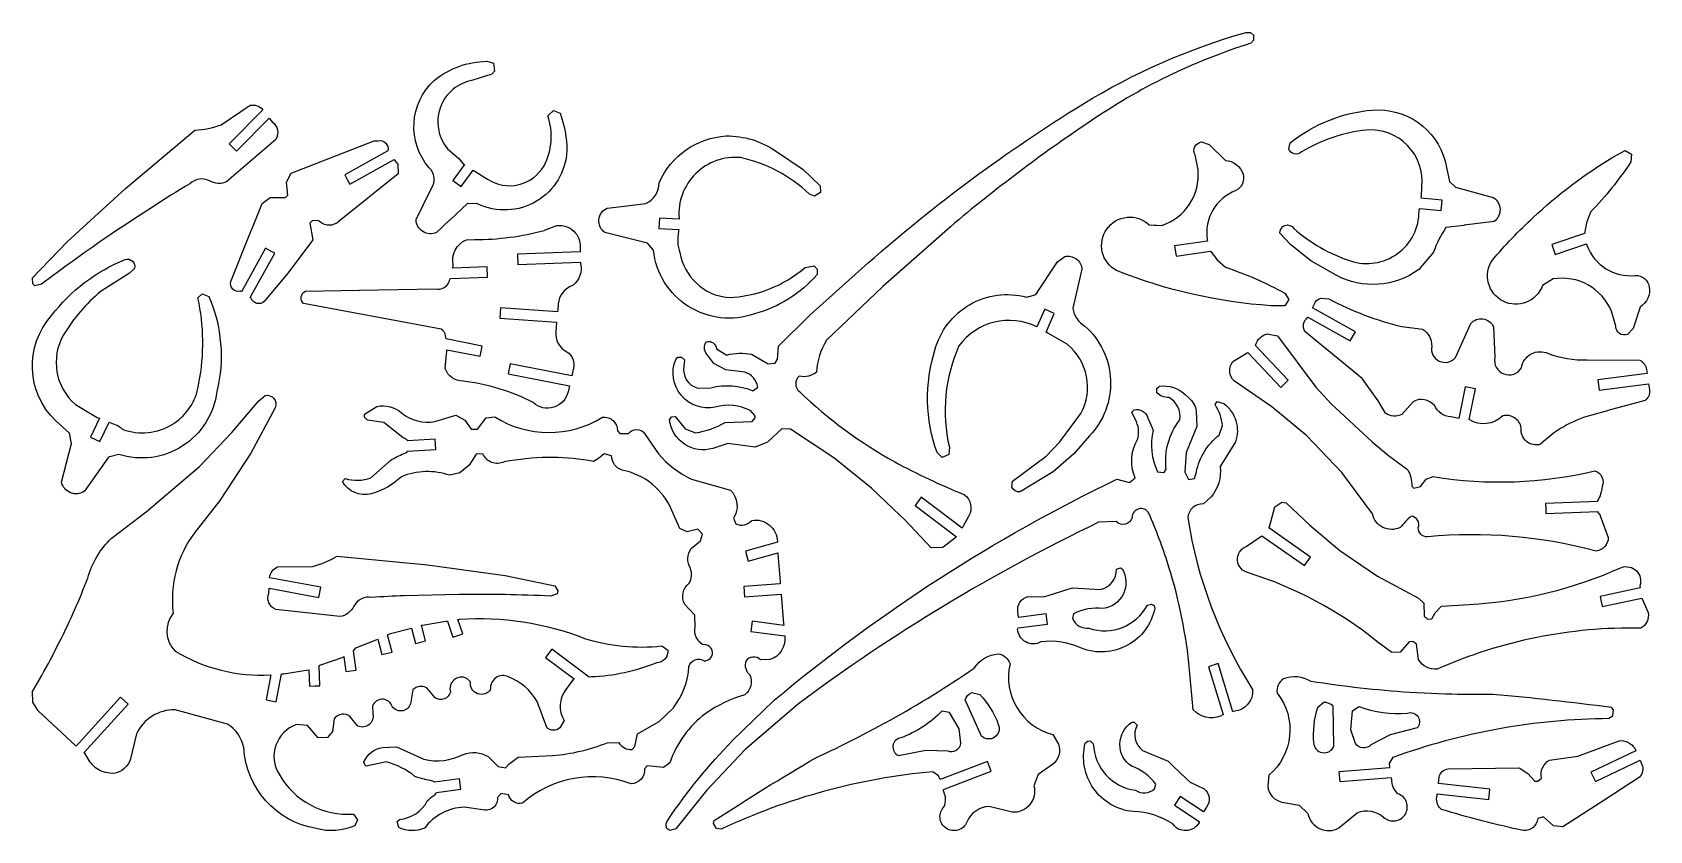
# Model space of a CAD drawing. Extents: x 0 to 477, y 0 to 236.
import ezdxf

# ---------------------------------------------------------------- set-up
doc = ezdxf.new("R2010")
doc.units = 0
doc.layers.add('DEFAULT_LAYER', color=1, linetype='CONTINUOUS')

msp = doc.modelspace()

# ---------------------------------------------------------------- linework, layer by layer
at = {"layer": 'DEFAULT_LAYER'}
for points in [[(254, 95.1), (247.63, 101.09), (236.56, 110.04), (223.77, 118.51), (221.17, 118.64), (216.98, 114.63), (213.35, 113.22), (205.32, 114.27), (200.83, 112.84, -0.223216), (192.45, 114.06, -0.223216), (188.04, 121.3), (188.67, 122.18), (189.74, 122.22), (192.66, 118.63), (195.72, 117.43, 0.09789), (204.49, 120.51), (212.47, 120.75), (213.3, 121.86), (213.28, 122.5), (211.94, 123.98, 0.197073), (201.54, 124.95, -0.276151), (191.49, 128.52, -0.276151), (189.88, 139.07), (190.5, 139.74), (191.58, 139.77), (192.47, 138.93), (192.32, 136.98, 0.395447), (196.4, 130.63), (200.28, 130.75, -0.160266), (212.62, 129.83), (214.1, 130.95, 0.276984), (210.29, 135.37), (204.66, 136.06), (201.14, 137.9), (199.12, 140.65, -0.382065), (199, 144.32, -0.227838), (200.94, 143.97, -0.227838), (201.88, 142.24), (204.96, 140.39, -0.11805), (212.29, 140.62), (217.13, 137.74), (219.28, 138.02), (219.9, 139.12), (220.21, 143.02), (229.44, 152.16), (246.68, 167.59, -0.042336), (310.04, 214.46, -0.068132), (358.21, 235.59), (359.5, 235.63), (360.39, 234.8), (360.44, 233.28), (359.6, 232.39, 0.07512), (311.93, 209.12, 0.028164), (270.97, 178.27), (250.99, 160.6), (234.41, 144.75, 0.125445), (231.46, 135.37, -0.236068), (226.32, 134.14, 0.226318), (225.3, 131.84, 0.226318), (226.45, 129.6, 0.065507), (254.52, 108.86, 0.027252), (275.12, 99.13, -0.373894), (276.4, 92.9), (274.76, 89.83), (274.42, 89.32), (262.38, 98.4), (260.54, 95.95), (272.72, 86.77), (272.7, 86.74), (272.28, 86.3), (268.69, 83.59), (265.24, 83.49), (257.64, 91.68), (254.21, 94.91), (254, 95.1)], [(123.24, 180.26), (119.27, 176.51, -0.247566), (115.25, 176.85, -0.247566), (113.26, 180.36), (117.83, 189.63, 0.369924), (117.13, 195.65, -0.404762), (118.6, 221.44, -0.169037), (134.13, 227.08), (136.1, 226.52), (136.42, 224.16), (135.6, 223.26), (130.05, 221.5, 0.267734), (120.45, 213.57, 0.267734), (122.51, 201.29), (125.87, 198.41), (127.02, 196.95), (127.58, 196.58), (124.09, 191.92), (126.54, 190.09), (130.15, 194.91), (134.35, 192.3, 0.206668), (143.55, 190.68, 0.206668), (151.04, 196.27, 0.207949), (152.12, 211.01), (153.78, 212.6), (155.76, 211.82, -0.084861), (157.76, 200.67, -0.25204), (148.8, 185.77, -0.25204), (131.43, 185.04), (128.4, 185.12), (123.31, 180.33), (123.24, 180.26)], [(21.13, 174.58, 0.010991), (2.7, 161.3), (0.77, 160.79), (0.1, 161.41), (0.03, 163.14), (10.4, 173.93), (27.49, 189.52), (47.98, 206.76, 0.076232), (55.69, 208.37), (64.32, 214.11, -0.274265), (68.07, 212.77), (58.05, 202.75), (60.22, 200.59), (69.92, 210.29), (70.78, 209.19, -0.407), (71.85, 204.05), (57.45, 191.58, -0.248377), (52.25, 191.81, 0.326785), (46.45, 190.93, 0.012559), (24.58, 176.93), (21.13, 174.58)], [(422.48, 178.65), (417.22, 177.99, 0.071915), (413.57, 170.74), (409.21, 165.62, -0.288656), (384.86, 163.94), (377.37, 168.22), (371.37, 172.99), (368.24, 176.34, -0.348144), (369.7, 178.66, -0.348144), (372.29, 177.77, 0.101967), (389.03, 168.18, 0.24276), (402.95, 170.33, 0.24276), (409.28, 182.91), (409.4, 183.65), (415.83, 183.01), (416.13, 186.06), (409.9, 186.68), (409.99, 187.25), (410.11, 190.07, 0.223222), (405.88, 202.27, 0.223222), (393.78, 206.8, 0.110215), (374.56, 200.32, -0.266563), (372.43, 199.73, -0.266563), (370.85, 201.27), (371.23, 203.01, -0.14882), (395.53, 212.69, -0.36093), (416.99, 197.64), (418.27, 191.64), (420.05, 189.97), (431.18, 186.89, -0.249376), (433.19, 183.39, -0.249376), (431.42, 179.77), (422.62, 178.67), (422.48, 178.65)], [(65.68, 179.7), (67.88, 185.12), (70.2, 186.93), (74.73, 186.88), (75.36, 187.55), (75.01, 191.42), (76.42, 194.07), (100.93, 203.57), (102.01, 203.61, -0.261912), (104.29, 202.97, -0.261912), (104.92, 200.69), (104.97, 200.62), (92.2, 193.53), (92.94, 192.18), (93.68, 190.86), (106.77, 198.12), (107.19, 197.53), (107.87, 196.69), (107.97, 193.88), (90.54, 179.87, -0.204447), (87.46, 178.69, -0.204447), (84.48, 180.09), (82.54, 180.02), (81.91, 179.35), (82.74, 174.41), (75.52, 164.65), (68.47, 156.19, -0.246109), (66.26, 155.64, -0.161824), (64.95, 156.46, -0.081056), (64.55, 157.14), (64.27, 157.32), (71.54, 170.42), (70.21, 171.16), (68.86, 171.91), (61.71, 159.01), (61.45, 159.19, -0.263447), (59.17, 159.82, -0.263447), (58.54, 162.11), (63.84, 175.17), (65.68, 179.7)], [(177, 184.6), (181.07, 185.08, 0.284947), (185.03, 191.22, -0.284061), (204.81, 205.05, -0.153851), (219.37, 200.63), (227.49, 195.19), (232.56, 190.34), (232.61, 188.4), (230.9, 187.28), (229.38, 187.89, 0.134708), (209.05, 198.67, 0.22118), (195.8, 193.94, 0.22118), (190.88, 180.77), (190.87, 180.46), (185.09, 180.75), (184.93, 177.69), (190.77, 177.4), (190.75, 176.88, 0.141196), (191.11, 170.62, 0.338999), (205.45, 157.34, 0.168702), (228.14, 166.27), (230.72, 166.76), (231.6, 165.7), (231.64, 164.19, -0.151321), (213.11, 152.54, -0.228873), (193.68, 154.73, -0.228873), (183.32, 171.31), (181.55, 173.43), (168.95, 176.6, -0.270532), (167.22, 180.38, -0.270532), (169.65, 183.74), (173.9, 184.24), (177, 184.6)], [(331.79, 178.72), (333.32, 178.63, 0.350473), (344.07, 195.02), (343.17, 199.51, -0.250171), (343.13, 201.92, -0.250171), (345.12, 203.3), (347.32, 202.56), (352.13, 197.85, -0.309363), (357.33, 193.82, -0.366308), (355.22, 188.94, 0.348644), (346.74, 174.41), (346.84, 174.03), (337.13, 172.59), (337.58, 169.56), (347.69, 171.07), (349.67, 168.52), (352.17, 166.28, -0.045835), (369.69, 158.62), (370.88, 156.74), (369.68, 154.94), (365.57, 154.93, -0.078871), (320.01, 165.34, -0.215719), (315.8, 170.8, -0.215719), (317.13, 177.57, -0.215719), (323.09, 181.04, -0.215719), (329.63, 178.85), (331.15, 178.76), (331.79, 178.72)], [(442.97, 180.98, -0.049594), (466.46, 198.82), (470.11, 200.72), (472, 199.68), (471.82, 197.46, -0.045835), (459.88, 182.54), (458.7, 179.39), (458.13, 176.26), (448.45, 172.97), (449.44, 170.08), (458.75, 173.24), (458.85, 172.82, 0.348644), (473.11, 163.89, -0.366308), (477.24, 160.55, -0.309364), (474.51, 154.56), (472.44, 148.17), (470.83, 146.49, -0.250171), (468.43, 146.78, -0.250171), (467.34, 148.93), (466.05, 153.33, 0.350473), (448.91, 162.84), (445.75, 160.93, -0.215719), (440.98, 155.96, -0.215719), (434.09, 156.26, -0.215719), (429.77, 161.64, -0.215719), (430.96, 168.43, -0.029123), (442.96, 180.96), (442.97, 180.98)], [(96.57, 159.51), (119.24, 159.89, 0.280506), (122.62, 161.28, 0.119789), (123.26, 162.81), (123.4, 162.97), (134.38, 163.37), (134.26, 166.43), (124.09, 166.05), (124.22, 166.94, -0.360395), (128.12, 174.4), (130.49, 174.46, 0.067039), (151.08, 177.18), (151.15, 177.2), (154.78, 178.6, -0.227203), (159.78, 176.99, -0.227203), (161.66, 172.1), (161.69, 170.86), (143.18, 170.18), (143.3, 167.12), (161.78, 167.8), (161.79, 167.35, -0.295731), (159.59, 161.02, 0.298616), (155.2, 155.45), (155.05, 153.78), (154.99, 153.1), (138.22, 154.34), (137.99, 151.29), (154.72, 150.05), (154.48, 147.34, 0.302412), (157.77, 141.32, -0.311021), (159.7, 136.51), (159.41, 135.23), (159.19, 134.27), (141.01, 137.83), (140.42, 134.83), (158.52, 131.28), (158.12, 129.54, -0.268286), (153.9, 124.97, -0.268286), (147.82, 126.35, 0.089942), (127.13, 132.68, -0.322547), (121.84, 136.42), (122.27, 140.6), (122.35, 141.4), (122.37, 141.96), (132.21, 140.04), (132.8, 143.04), (122.15, 145.12), (121.99, 146.05, 0.213959), (120.65, 148.05), (80.05, 155.55, -0.246108), (79.36, 157.54, -0.246108), (80.59, 159.24), (96.43, 159.51), (96.57, 159.51)], [(42.54, 120.75, 0.204964), (49.17, 132.21, 0.101571), (48.88, 157.27), (50.13, 158.41), (52.11, 157.64, -0.162887), (54.47, 129.65, -0.222733), (44.35, 113.55, -0.222733), (25.5, 111.03), (22.51, 110.24), (15.41, 100.19, -0.247893), (11.28, 99.74, -0.247893), (8.59, 102.9), (11.52, 114.28), (10.95, 117.28), (6.89, 120.98, -0.403621), (5.68, 152.05, -0.133188), (27.4, 168.61, -0.277282), (29.56, 168.08, -0.277282), (30.12, 165.92), (28.66, 164.56), (20.27, 159.2, 0.081802), (9.18, 146.37, 0.35813), (12.72, 125.79), (19.17, 121.98), (19.78, 121.73), (17.16, 116.14), (19.93, 114.84), (22.63, 120.6), (24.67, 119.8, -0.111075), (26.68, 118.43, 0.229135), (41.26, 119.88, 0.02157), (42.46, 120.69), (42.54, 120.75)], [(294.27, 157.71), (296.18, 158.21), (302.6, 167.89), (304.72, 169.46, -0.219809), (308.12, 168.76, -0.219809), (309.79, 165.71), (307.09, 154.19, 0.224866), (310.69, 148.89, -0.203686), (318.23, 133, -0.203686), (312.02, 116.53), (307.42, 111.22), (301.3, 105.87), (291.53, 99.98, -0.319091), (289.12, 101.42), (289.28, 103.16), (299.23, 110.56), (303.22, 114.78), (309.46, 123.16, 0.363514), (305.44, 143.56), (299.73, 146.86), (299.18, 147.17), (301.61, 152.68), (298.81, 153.91), (296.5, 148.68), (296.44, 148.71, 0.364171), (273.49, 143.11, 0.162733), (270.65, 113.22), (270.49, 111.06), (268.57, 110.14), (267.02, 111.61, -0.164196), (266.39, 141.83, -0.414214), (293.39, 157.48), (294.04, 157.65), (294.27, 157.71)], [(464.93, 123.95), (459.88, 122.55, 0.12822), (445.16, 114.03, -0.25345), (440.99, 114.91, -0.25345), (439.45, 118.88, 0.206385), (437.47, 121.84, 0.206385), (433.97, 122.43, -0.35195), (424.1, 121.33), (425.94, 130.43), (422.94, 131.04), (421.05, 121.67), (420.6, 121.71), (418.65, 122.1, -0.264894), (413.82, 125.46, 0.371274), (407.54, 126.62), (404.16, 122.87, -0.279805), (399.4, 123.2), (397.17, 126.83), (392.49, 133.42), (375.56, 147.31, -0.350781), (376.34, 151.43), (376.43, 151.61), (389, 144.6), (390.49, 147.27), (377.83, 154.33), (378.65, 155.92, -0.240468), (380.32, 157.13), (382.7, 156.97, 0.065177), (404.25, 148.79), (406.36, 148.53), (406.55, 148.51), (410.32, 148.06, -0.266944), (413.02, 142.93, 0.339175), (415.24, 138.6, 0.339175), (420, 139.62), (424.53, 149.66, -0.259699), (428.15, 151.06, -0.259699), (431.25, 148.72), (431.66, 139.66, 0.364743), (434.29, 134.82, 0.364743), (439.5, 136.59, -0.235962), (442.38, 140.7, -0.235962), (447.4, 140.86, 0.094666), (458.88, 138.95), (474.43, 138.85, -0.245988), (476.43, 136.1), (476.61, 134.92), (462.08, 133.04), (462.47, 130.01), (477.05, 131.89), (477.31, 130.09, -0.283564), (475.98, 127), (465.03, 123.98), (464.93, 123.95)], [(395.49, 114.73), (400.31, 110.74), (405.86, 106.62, -0.153046), (407.12, 101.69), (407.79, 101.07), (409.71, 101.57), (411.36, 103.79), (413.49, 104.51, 0.099727), (461.18, 106.23, -0.214228), (463.28, 104.37, -0.214228), (463.29, 101.56, -0.131816), (461.93, 97.4), (461.94, 97.15), (446.63, 96.58), (446.68, 95.18), (446.74, 93.61), (449.3, 93.7), (462.04, 94.17), (462.05, 93.95), (462.73, 93.11), (462.74, 92.89), (465.13, 86.5, -0.371706), (461.6, 82.48, 0.089878), (411.76, 86.74, -0.210745), (409.82, 87.5, -0.210745), (409.07, 89.45, 0.225326), (408.84, 91.63, 0.225326), (407, 92.83, 0.038405), (403.67, 89.47, -0.230211), (398.62, 89.5, -0.230211), (395.53, 93.5), (386.45, 105.7), (376.12, 116.56), (365.87, 125.05), (354.8, 132.64, -0.408388), (354.37, 138.46), (358.6, 140.99), (358.75, 141.13), (368.47, 130.85), (370.69, 132.96), (360.93, 143.28), (361.11, 143.46, -0.277753), (364.45, 146.6), (367.49, 146.06), (378.84, 130.92), (383.34, 126), (395.49, 114.73)], [(335.23, 78.49, 0.02662), (329.53, 93.72, 0.339989), (326.58, 94.98, 0.339989), (324.6, 92.46, -0.268529), (322.61, 90.47, -0.268529), (319.9, 91.21), (314.72, 91.02, 0.048543), (226.14, 37.46), (210.43, 23.93), (198.99, 11.84), (189.89, 0.49), (188.18, 0), (187.3, 0.62, -0.333333), (187.63, 3.22, -0.045157), (206.66, 26.6), (218.97, 38.49, -0.06244), (320.09, 103.74), (323.79, 102.8), (325.47, 104.15, -0.234382), (326.14, 115.41, 0.213245), (325.49, 121.44), (324.55, 123.56), (325.18, 124.24, -0.388983), (329.15, 122), (330.8, 118.17, 0.175735), (332.11, 105.91), (334.06, 105.76), (334.67, 106.65, -0.2), (338.68, 121.27, 0.329453), (335.41, 127.85, -0.207133), (331.91, 129.23), (331.86, 130.53), (332.49, 130.98), (332.7, 131.21, -0.226827), (340.35, 128.68), (341.47, 127.64, -0.174518), (343.55, 123.82), (343.72, 119.29), (340.54, 111.62), (340.11, 105.77), (341.26, 103.65), (342.98, 103.93), (343.56, 105.89, -0.183488), (350.29, 116.72), (351.27, 119.57, 0.124162), (349.1, 125.75), (349.72, 126.64), (351.68, 126.06, -0.321518), (355.12, 114.74), (350.63, 107.45, -0.196589), (347.93, 98.49), (345.63, 96.46, 0.395685), (341.02, 92.41, 0.103516), (360.15, 41.68, -0.412108), (354.77, 35.22), (354.37, 35.1), (350.04, 49.3), (347.12, 48.4), (351.43, 34.26), (351.35, 34.23), (350.72, 33.78, -0.311267), (342.66, 35.65), (341.58, 47.49, 0.050742), (335.45, 77.81), (335.23, 78.49)], [(8.14, 55.91, 0.023933), (16.35, 74.53, -0.133918), (23.29, 86.22), (33.59, 94.14), (49.33, 107.44), (58.92, 117.5), (66.8, 126.84), (68.69, 128.42, -0.292538), (71.3, 127.58, -0.292538), (71.62, 124.85), (64.53, 111.43), (55.3, 97.49), (47.85, 87.95, 0.191954), (41.55, 64.18, 0.382729), (42.16, 52.97, 0.149476), (70.28, 45.95), (70.36, 45.96), (68.98, 38.61), (70.47, 38.33), (71.99, 38.05), (73.52, 46.25), (74.15, 46.31), (81.46, 47.42), (81.61, 47.49), (81.78, 42.69), (83.24, 42.74), (84.84, 42.79), (84.63, 48.74), (84.86, 48.84), (91.69, 51.24), (91.93, 51.37), (92.54, 46.99), (95.57, 47.41), (94.79, 53.03), (95.49, 53.96), (101.45, 56.33), (101.98, 56.56), (103.2, 51.95), (106.16, 52.73), (104.81, 57.81), (105.71, 58.21), (111.49, 59.71), (111.87, 59.81), (113.07, 55.26), (114.62, 55.66), (116.03, 56.03), (114.82, 60.62), (115.13, 60.7), (122, 61.8), (122.49, 61.87), (124.14, 57.07), (127.04, 58.07), (125.57, 62.33), (125.87, 62.37), (126.09, 62.38, -0.110552), (163.01, 56.75, 0.102594), (185.77, 54.52), (187.54, 53.29, -0.211309), (186.72, 50.66, -0.211309), (184.22, 49.5, -0.086623), (164.92, 45.37), (164.38, 45.31), (153.3, 53.54), (151.47, 51.09), (159.95, 44.78), (159.75, 44.76), (157.49, 41.65, 0.308513), (156.94, 32.56), (155.72, 30.36, -0.395743), (151.83, 30.44), (148.97, 38.12, 0.178351), (140.51, 45.38, 0.272141), (136.8, 45.11, 0.272141), (135.23, 41.74, -0.357511), (131.39, 40.4, -0.357511), (129.32, 43.91), (128.21, 44.95, 0.299254), (124.46, 44.51, 0.299254), (123.38, 40.9, -0.242213), (121.57, 38.91, -0.242213), (118.9, 39.23), (116.42, 42.16, 0.317914), (112.34, 41.59), (111.62, 37.46, -0.310694), (108.96, 35.33, -0.310694), (106.02, 37.05, 0.300179), (103.15, 38.8, 0.300179), (100.41, 36.85), (100.49, 34.48, -0.28408), (99.4, 31.31, -0.28408), (96.08, 30.87), (93.82, 33.6, 0.218944), (91.32, 34.39, 0.218944), (89.09, 33), (88.57, 29.31), (87.12, 27.53), (84.32, 27.43), (81.17, 31), (77.92, 31.31, 0.225634), (71.88, 25.2, 0.225634), (72.81, 16.66, 0.290649), (94.82, 4.9), (95.96, 3.21), (95.16, 1.46, -0.174402), (83.74, 0.63, -0.349946), (62.38, 24.51, 0.205258), (57.6, 31.47), (42.12, 35.68, 0.291709), (30.7, 28.59), (29.01, 21.18, -0.293183), (23.98, 16.9, -0.288086), (16.48, 21.18), (15.57, 22.66), (15.24, 22.94), (28.28, 37.33), (26.01, 39.39), (12.91, 24.93), (12.9, 24.94), (1.73, 35.35), (0.13, 37.89), (0.02, 41.12, 0.012727), (5.37, 50.54), (8.14, 55.91)], [(152.13, 110.14, 0.046129), (139.27, 108.82, -0.414214), (132.94, 111.22), (131, 111.16), (128.94, 107.86), (126.2, 105.62), (123.19, 104.88, 0.18444), (108.95, 104.45, -0.11552), (100.03, 99.43, -0.343108), (91.5, 103.06), (92.33, 103.95, 0.172661), (99.89, 104.18), (105.78, 109.32, -0.052317), (109.71, 111.28, 0.126618), (110.71, 111.97), (119.06, 112.46), (118.88, 115.51), (110.79, 115.04, 0.14832), (109.64, 115.86), (109.47, 115.91), (103.72, 120.49), (98.94, 121.21), (98.05, 122.05), (98.03, 122.91), (101.63, 125.18, -0.248874), (109.03, 123.24, 0.214718), (118.83, 120.73), (125.03, 122.65), (127.67, 121.21), (129.48, 118.46), (131.42, 118.52), (133.91, 121.83), (136.5, 122.13, 0.286163), (168.25, 122, -0.220026), (171.39, 121.04, -0.220026), (172.69, 118.03), (173.37, 117.19), (175.96, 117.27, -0.235719), (178.35, 118.42, -0.235719), (180.71, 117.19), (184.78, 111.27, 0.110189), (194.51, 103.79), (206.05, 100.46, -0.361231), (206.95, 92.28), (207.65, 90.57, 0.337547), (212.37, 91.58, -0.21958), (217.58, 90.19, -0.21958), (219.9, 85.33), (219.91, 85.17), (210.49, 82.5), (211.32, 79.55), (220, 82.01), (220.01, 81.66), (220.69, 73.47), (220.75, 72.84), (210.02, 72.08), (210.23, 69.03), (221.01, 69.79), (221.02, 69.59), (221.71, 61.19), (221.76, 60.58), (212.45, 61.85), (212.03, 58.82), (222.05, 57.46, -0.363141), (217.71, 50.48), (214.91, 50.4, 0.221556), (212.67, 51.23, 0.221556), (210.6, 50.05, 0.323354), (211.8, 45.99, -0.350781), (210.25, 40.11, 0.079449), (198.75, 34.58, 0.153999), (188.17, 20), (186.27, 18.65), (181.5, 19.15), (180.67, 18.27, -0.212263), (179.67, 15.16, -0.212263), (176.7, 13.83, 0.277337), (144.68, 8.11, -0.414214), (140.51, 10.58), (138.33, 10.94), (137.29, 9.83, -0.222585), (136.29, 7.05, -0.222585), (133.51, 6.05), (127.44, 6.94, 0.221181), (115.75, 0.76, -0.226572), (108.18, 0.96), (107.7, 2.68), (108.32, 3.34, 0.259126), (116.58, 8.78, -0.054127), (118.5, 10.4, 0.126413), (119.3, 11.3), (126.47, 12.23), (126.07, 15.26), (118.66, 14.31, 0.130276), (117.52, 14.81, -0.048249), (112.91, 16.01, 0.105272), (104.57, 20.29), (98.56, 19.03), (98.12, 19.45), (97.88, 20.31, -0.264788), (103.36, 24.58), (107.46, 24.7), (115.57, 21.06, 0.176996), (127.19, 22.49, -0.232246), (134.55, 21.84), (137.45, 18.91), (139.62, 18.54), (140.66, 19.65), (143.41, 21.68), (153.55, 22.2, 0.077125), (169.63, 25.93), (173.09, 26.03, 0.302776), (177.04, 23.99), (177.87, 24.88), (178.63, 28.57), (185, 32.22), (189.2, 36.23, 0.150167), (193.8, 48.47, -0.242213), (195.62, 50.45, -0.242213), (198.28, 50.12, 0.213333), (200.09, 50.85, 0.213333), (200.75, 52.69, 0.213333), (199.82, 54.4, 0.213333), (197.92, 54.86, -0.317255), (195.6, 60.19), (195.5, 63.64), (192.6, 66.79, -0.382065), (193.92, 73.1, 0.224623), (194.22, 77.43, -0.292879), (194.48, 83.26), (197.22, 85.51), (197.81, 87.47), (196.46, 88.94), (193.25, 88.2), (191.06, 89.21), (188.74, 94.54, 0.247878), (174.12, 106.41, -0.326785), (170.97, 110.64), (168.79, 111.22), (167.11, 109.87), (165.62, 108.96, 0.042871), (153.66, 110.13), (152.13, 110.14)], [(394.25, 76.99), (397.02, 75.1), (409.14, 68.63), (410.7, 67.17), (410.84, 63.29), (411.74, 62.46), (413.03, 62.5), (414.05, 64.27), (415.92, 66.28), (424.11, 66.79, 0.093239), (469.08, 77.72, -0.284079), (473.45, 76.67, -0.284079), (474.46, 72.29), (474.56, 71.68), (462.7, 69.16), (463.02, 67.62), (463.33, 66.17), (475.03, 68.65), (475.03, 68.64), (476.91, 64.39, -0.331874), (474.7, 59.77, 0.109772), (414.65, 47.66, -0.295314), (409.15, 50.48), (408.55, 55), (407.44, 55.82), (406.36, 55.78), (403.67, 52.66), (401.29, 52.57), (396.85, 55.87, 0.093583), (358.96, 76.1, -0.331945), (355.71, 79.71, -0.331945), (358.25, 83.85), (362.88, 87.04), (362.9, 87.06), (375.49, 78.25), (377.25, 80.75), (364.9, 89.4), (365.16, 89.72), (366.68, 95.61), (368.79, 96.98), (370.09, 96.81), (377.03, 90.15), (385.87, 82.74), (394.25, 76.99)], [(109.76, 69.33, 0.004632), (100.19, 68.86, 0.326785), (94.92, 66.3, -0.248376), (90.76, 63.17), (71.83, 65.27, -0.407001), (69.8, 70.11), (69.88, 71.56), (84.55, 68.82), (85.11, 71.83), (70.01, 74.65, -0.270735), (72.33, 77.83), (82.69, 77.99, 0.076232), (89.96, 81.04), (116.61, 78.44), (139.53, 75.28), (154.19, 72.27), (155.11, 70.81), (154.91, 69.92), (153.03, 69.25, 0.013066), (126.02, 69.72), (109.76, 69.33)], [(305.98, 71.36), (307.09, 71.71), (315.19, 71.22, 0.372546), (319.95, 77.23), (321.12, 77.57), (321.69, 77.26, -0.253149), (322.03, 69.9, -0.253149), (316.05, 65.58, 0.155256), (307.29, 63.97), (307.05, 62.63, 0.343108), (311.87, 59.75, 0.366308), (329.13, 66.56), (330.3, 66.9), (331.06, 66.49), (331.31, 65.61, -0.220094), (323.2, 54.71, -0.220094), (309.63, 53.84, 0.139527), (297.62, 55.72, -0.259259), (293.18, 55.69, -0.259259), (290.8, 59.45), (290.94, 59.84), (299.59, 60.92), (299.21, 63.96), (291.03, 62.93), (290.89, 64.56, -0.400658), (293.86, 69.09), (298.49, 69.02), (299.78, 69.42), (305.98, 71.36)], [(253.15, 32.6, 0.02358), (278, 47.99, -0.23332), (285.06, 52.18, -0.291201), (288.56, 49.23, 0.407292), (301.19, 28.36), (302.84, 25.57, -0.31991), (301.14, 19.54), (296.9, 16.53), (295.59, 13.24, -0.243061), (294.4, 7.68, -0.243061), (289.18, 5.43), (282.37, 7.17, 0.285802), (275.83, 2.54, -0.224832), (273.2, 0.17, -0.224832), (269.7, 0.71, -0.224832), (267.9, 3.76, -0.224832), (269.12, 7.09, 0.232072), (268.88, 11.72), (268.93, 12.15), (283.02, 17.56), (281.93, 20.42), (267.99, 15.07), (267.5, 16.17), (265.77, 17.4, 0.08657), (203.28, 0.44), (201.92, 0.64), (201.04, 2.12), (201.26, 3.01, -0.010713), (231.21, 21.51, 0.011204), (243.71, 27.56), (253.15, 32.6)], [(406.5, 40.8, -0.02358), (377.45, 44.04, 0.23332), (369.28, 44.79, 0.291201), (367.38, 40.63, -0.407292), (364.93, 16.36), (364.64, 13.13, 0.31991), (368.76, 8.42), (373.88, 7.51), (376.48, 5.11, 0.243061), (379.94, 0.59, 0.243061), (385.62, 0.8), (391.02, 5.29, -0.285802), (398.92, 3.92, 0.224832), (402.31, 2.91, 0.224832), (405.24, 4.9, 0.224832), (405.56, 8.43, 0.224832), (403.03, 10.91, -0.232072), (401.25, 15.19), (401.02, 15.56), (385.97, 14.4), (385.74, 17.45), (400.62, 18.6), (400.59, 19.81), (401.63, 21.66, -0.08657), (465.34, 33.16), (466.5, 33.92), (466.65, 35.64), (466.07, 36.34, 0.010713), (431.08, 40.21, -0.011204), (417.19, 40.3), (406.5, 40.8)], [(275.29, 38.6, -0.212214), (277.26, 40.78), (279.63, 40.17, -0.109349), (285.1, 31.37, -0.357511), (284.02, 27.6, -0.357511), (280.12, 27.91), (275.29, 38.6)], [(255.65, 22.19), (263.76, 23.74), (270.17, 23.52, 0.226319), (272.67, 23.75, 0.226319), (274.07, 25.84), (273.57, 30.06), (270.71, 34.89), (268.45, 35.31, -0.114469), (256.34, 27.37, 0.340702), (254, 25.05, 0.340702), (255.65, 22.19)], [(383.93, 36.73, 0.212214), (381.22, 37.84), (379.34, 36.28, 0.109349), (378.18, 25.98, 0.357511), (380.76, 23.04, 0.357511), (384.16, 25), (383.93, 36.73)], [(408.71, 30.33), (400.72, 28.25), (395.03, 25.3, -0.226319), (392.67, 24.43, -0.226319), (390.51, 25.72), (389.15, 29.74), (389.66, 35.33), (391.52, 36.68, 0.114469), (405.86, 34.71, -0.340702), (408.98, 33.62, -0.340702), (408.71, 30.33)], [(340.63, 15.34), (341.71, 14.31), (345.9, 12.32, -0.400658), (346.55, 6.95), (345.7, 5.55), (338.8, 10.07), (337.12, 7.51), (344.41, 2.73), (344.36, 2.32, -0.25926), (340.57, 0, -0.25926), (336.6, 2, 0.139527), (324.99, 5.63, -0.220094), (313.22, 12.42, -0.220094), (310.77, 25.79), (311.39, 26.46), (312.25, 26.5), (313.15, 25.67, 0.366308), (325.6, 11.92, 0.343108), (331.2, 12.37), (331.58, 13.68, 0.155256), (324.44, 19.01, -0.253149), (320.99, 25.52, -0.253149), (324.56, 31.98), (325.21, 32), (326.1, 31.17, 0.372545), (327.71, 23.68), (335.19, 20.53), (336.65, 19.13), (340.63, 15.34)], [(455.87, 3.76), (451.75, 1.08), (448.93, 1.41), (446.02, 4.11), (444.31, 3.62, -0.407647), (440.12, 0.01, -0.020613), (415.91, 6.25, -0.252459), (414.51, 9.79), (414.64, 10.87), (429.86, 9.18), (430.19, 12.22), (415.01, 13.91), (415.23, 15.76, -0.365165), (417.85, 18.2), (438.79, 18.54), (441.44, 16.91), (443.47, 14.61), (444.33, 14.64), (445.38, 15.54, -0.32081), (447.78, 20.81), (456.16, 21.99), (468.31, 26.54, -0.283749), (472.93, 24.33), (473.27, 23.56), (460.03, 17.27), (461.34, 14.5), (474.5, 20.76), (475.03, 19.56, -0.307354), (474.32, 15.74), (464.15, 9.14), (455.87, 3.76)]]:
    msp.add_lwpolyline(points, format="xyb", close=True, dxfattribs=at)

doc.saveas('drawing.dxf')
